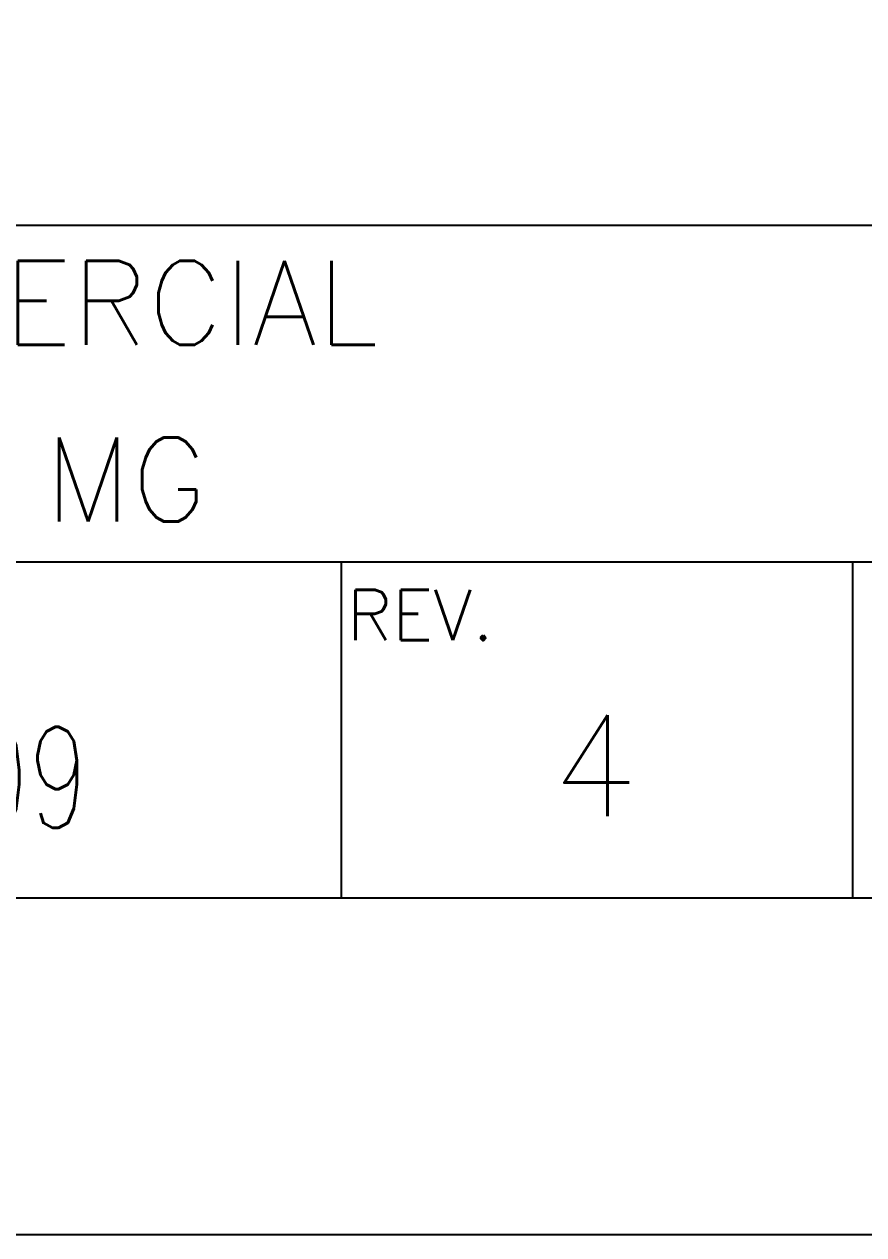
# Model space of a CAD drawing. Header units: centimetres. Extents: x 1658 to 6058, y 7962 to 9447.
# Drawn here: x 3509.3 to 3634, y 7962.5 to 8142.4 of the extents above; entities that cross this region are included whole.
import ezdxf
from ezdxf.enums import TextEntityAlignment as Align

# ---------------------------------------------------------------- set-up
doc = ezdxf.new("R2010")
doc.units = ezdxf.units.CM
doc.header["$LTSCALE"] = 50
doc.header["$MEASUREMENT"] = 0
doc.layers.add('COTAS-PRECON', color=1, linetype='Continuous')
doc.layers.add('FORMATO-PRECON', color=2, linetype='Continuous')
doc.styles.add('PRECON-ROMANS', font='romans.shx')
doc.styles.add('ROMANS', font='ROMANS.SHX', dxfattribs={"oblique": 15, "height": 3})

# ---------------------------------------------------------------- blocks, each defined once
blk = doc.blocks.new('A$C12EB5E76')
at = {"layer": 'FORMATO-PRECON'}
blk.add_lwpolyline([(-114.69, 1254.28), (-114.69, 4224.28), (4085.31, 4224.28), (4085.31, 1254.28)], close=True, dxfattribs=at)
at = {"layer": 'FORMATO-PRECON', "color": 6}
blk.add_lwpolyline([(135.31, 1354.28), (135.31, 4124.28), (3985.31, 4124.28), (3985.31, 1354.28)], close=True, dxfattribs=at)
blk = doc.blocks.new('CARIMBO')
at = {"layer": 'FORMATO-PRECON', "color": 6}
for p, q in [((-1750, 200), (0, 200)), ((-1750, 100), (0, 100)), ((-303.91, 0), (-303.91, 100)), ((-151.95, 0), (-151.95, 100))]:
    blk.add_line(p, q, dxfattribs=at)
blk.add_lwpolyline([(-1750, 500), (0, 500), (0, 0), (-1750, 0)], close=True, dxfattribs=at)
at = {"layer": 'FORMATO-PRECON', "style": 'ROMANS'}
blk.add_text('REV.', height=15, dxfattribs=at).set_placement((-302.32, 76.68))
at = {"layer": 'FORMATO-PRECON', "color": 5, "style": 'PRECON-ROMANS', "flags": 8}
for p in [(-524.84, 472.63), (-524.98, 423.02), (-524.98, 399.37), (-524.98, 375.97)]:
    blk.add_attdef('X', text='', height=30, dxfattribs=at).set_placement(p, align=Align.MIDDLE_CENTER)
at = {"layer": 'FORMATO-PRECON', "color": 3, "style": 'PRECON-ROMANS', "flags": 8}
for p in [(-524.98, 331.67), (-486.33, 176.97), (-486.33, 124.42)]:
    blk.add_attdef('X', text='', height=25, dxfattribs=at).set_placement(p, align=Align.MIDDLE_CENTER)
at = {"layer": 'FORMATO-PRECON', "color": 4, "style": 'PRECON-ROMANS', "flags": 8}
for p in [(-524.98, 249.6), (-228.66, 39.37), (-76.7, 39.37), (-483.33, 35.98)]:
    blk.add_attdef('X', text='', height=30, dxfattribs=at).set_placement(p, align=Align.MIDDLE_CENTER)
at = {"layer": 'FORMATO-PRECON', "color": 2, "style": 'PRECON-ROMANS', "flags": 8}
for height, p in [(20, (-1635.81, 142.35)), (20, (-1402.47, 142.35)), (20, (-1169.14, 142.35)), (30, (-902.74, 42.35)), (20, (-1635.81, 42.35))]:
    blk.add_attdef('X', text='', height=height, dxfattribs=at).set_placement(p, align=Align.MIDDLE_CENTER)

msp = doc.modelspace()

# ---------------------------------------------------------------- block references
at = {"layer": 'COTAS-PRECON', "xscale": 0.5000000000000071, "yscale": 0.5000000000000071, "zscale": 0.5000000000000071}
msp.add_blockref('A$C12EB5E76', (1715.702, 7335.343), dxfattribs=at)
at = {"layer": 'FORMATO-PRECON'}
ref = msp.add_blockref('CARIMBO', (3708.357, 8012.482), dxfattribs=dict(at, xscale=0.4999999945868204, yscale=0.4999999945868204, zscale=0.4999999945868204))
ref.add_attrib('X', 'EDIFICAÇÃO COMERCIAL', dxfattribs={"color": 3, "height": 12.5, "style": 'PRECON-ROMANS', "flags": 8}).set_placement((3465.192, 8100.965), align=Align.MIDDLE_CENTER)
ref.add_attrib('X', 'CONTAGEM - MG', dxfattribs={"color": 3, "height": 12.5, "style": 'PRECON-ROMANS', "flags": 8}).set_placement((3465.192, 8074.693), align=Align.MIDDLE_CENTER)
ref.add_attrib('X', '024-2025-09', dxfattribs={"color": 4, "height": 15, "style": 'PRECON-ROMANS', "width": 0.7}).set_placement((3466.694, 8030.469), align=Align.MIDDLE_CENTER)
ref.add_attrib('X', '4', dxfattribs={"color": 4, "height": 15, "style": 'PRECON-ROMANS'}).set_placement((3594.027, 8032.169), align=Align.MIDDLE_CENTER)

doc.saveas('drawing.dxf')
